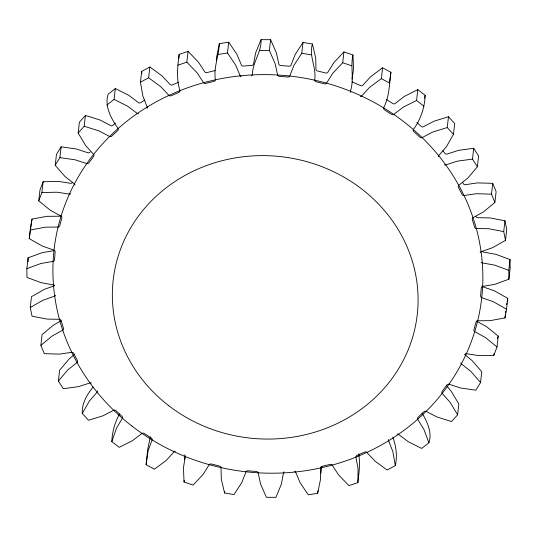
<?xml version="1.0" encoding="UTF-8"?>
<svg xmlns="http://www.w3.org/2000/svg" width="537" height="537" viewBox="0 0 537 537"><rect width="100%" height="100%" fill="white"/><g stroke="black" fill="none" stroke-linecap="round" stroke-linejoin="round"><path stroke-width="0.81" d="M216.357 60.621L216.498 57.56L219.344 43.678L228.722 42.175L236.891 54.291L241.16 64.42A1.994 1.846 6.5 0 0 243.395 66.051L251.793 65.393A1.994 1.846 6.5 0 0 253.632 63.453L255.639 52.841L261.049 39.664L270.601 39.698L276.401 52.915L278.716 63.541A1.994 1.846 6.5 0 0 280.623 65.501L289.034 66.212A1.994 1.846 6.5 0 0 291.222 64.601L295.196 54.499L303.009 42.436L312.433 44.007L315.689 57.915L315.984 68.723A1.994 1.846 6.5 0 0 317.495 70.951L325.677 73.005A1.994 1.846 6.5 0 0 328.141 71.777L333.954 62.5L343.928 51.914L352.95 54.975L353.554 69.152L352.017 79.053M321.838 466.324L320.878 473.473M215.069 70.589L206.946 72.582A1.994 1.846 6.5 0 1 204.449 71.334L198.361 62.017L188.071 51.364L179.143 54.358C177.626 66.138 176.23 78.462 179.761 90.021A1.994 1.846 6.5 0 1 178.761 92.445L171.162 95.727A1.994 1.846 6.5 0 1 168.477 94.895L160.751 86.672L148.648 77.798L140.446 82.195L142.916 96.23L146.923 106.447A1.994 1.846 6.5 0 1 147.064 108.286M178.828 58.667L179.143 54.358M294.632 471.097A1.994 1.846 6.5 0 1 295.84 472.58L300.109 482.709L308.278 494.825L317.656 493.322L320.502 479.44L320.488 468.626A1.994 1.846 6.5 0 1 321.932 466.411L330.054 464.418A1.994 1.846 6.5 0 1 332.551 465.666L338.639 474.983L348.929 485.636L357.857 482.642L358.045 468.465L356.004 457.793A1.994 1.846 6.5 0 1 357.011 455.369L364.61 452.094A1.994 1.846 6.5 0 1 367.295 452.926L375.014 461.142L387.117 470.016L395.319 465.619C397.508 456.061 396.084 446.234 392.836 437.098M175.384 451.221A1.994 1.846 6.5 0 0 173.74 452.235L166.255 460.404L154.414 469.184L146.084 464.733L148.138 450.711L151.843 440.528A1.994 1.846 6.5 0 0 151.233 437.964L144.258 433.453A1.994 1.846 6.5 0 0 141.473 433.822L132.552 440.635L119.214 447.355L111.817 441.642C112.179 431.956 114.837 422.465 119.516 413.98M352.084 81.651A1.994 1.846 6.5 0 0 352.903 82.248L360.602 85.578A1.994 1.846 6.5 0 0 363.26 84.765L370.745 76.596L382.586 67.816L390.916 72.267C389.345 84.034 389.379 96.459 383.928 107.293A1.994 1.846 6.5 0 0 384.532 109.85L391.513 114.361A1.994 1.846 6.5 0 0 394.292 113.992L403.213 107.178L416.558 100.459L417.786 89.645L404.448 96.365L395.527 103.178A1.994 1.846 6.5 0 1 392.742 103.547L386.465 99.486M390.916 72.267L389.567 82.242M54.566 285.603A1.994 1.846 6.5 0 0 52.774 284.771L41.289 282.724L26.978 277.475L26.85 268.621L41.007 263.479L52.431 261.512A1.994 1.846 6.5 0 0 54.512 259.78L55.13 251.994A1.994 1.846 6.5 0 0 53.351 249.94L42.389 246.08L29.24 238.623L30.475 227.809L31.998 219.096L46.947 216.324L58.607 216.23A1.994 1.846 6.5 0 0 60.506 215.706M29.24 238.623L31.998 219.096M26.85 268.621L28.085 257.807L42.235 252.659L53.666 250.692A1.994 1.846 6.5 0 0 54.673 250.504M30.77 229.91L45.719 227.138L57.372 227.05A1.994 1.846 6.5 0 0 59.748 225.688L61.822 218.136A1.994 1.846 6.5 0 0 60.453 215.834L50.344 210.282L38.751 200.845L39.98 190.024L43.128 181.721L58.412 181.405L69.944 183.191A1.994 1.846 6.5 0 0 72.549 182.238M38.751 200.845L41.893 192.535L43.128 181.721M91.324 383.035A1.994 1.846 6.5 0 0 89.337 383.136L78.389 386.667L63.285 388.714L58.399 381.028L67.763 369.966L76.496 362.945A1.994 1.846 6.5 0 0 77.348 360.475L73.676 353.366A1.994 1.846 6.5 0 0 71.045 352.393L59.567 354.105L44.269 353.675L40.879 345.345L52.196 335.994L62.138 330.51A1.994 1.846 6.5 0 0 63.447 328.214L61.151 320.649A1.994 1.846 6.5 0 0 58.734 319.273L47.075 319.099L32.039 316.219L30.253 307.493L31.488 296.679L44.423 289.315L54.459 285.751M74.972 185.043A1.994 1.846 6.5 0 0 73.851 183.493L64.91 176.418L55.224 165.282L56.452 154.468L61.117 146.816L76.274 148.971L87.33 152.582A1.994 1.846 6.5 0 0 90.082 152.065M55.224 165.282L59.882 157.636L61.117 146.816M40.879 345.345L42.114 334.531L53.431 325.174L61.111 320.73M59.882 157.636L75.046 159.784L86.101 163.396A1.994 1.846 6.5 0 0 88.847 162.879L93.592 156.489A1.994 1.846 6.5 0 0 93.149 153.904L85.638 145.514L78.16 133.022L79.389 122.208L85.43 115.448L99.996 119.999L110.246 125.329A1.994 1.846 6.5 0 0 113.059 125.262L115.415 123.054M78.16 133.022L84.195 126.262L85.43 115.448M58.399 381.028L59.634 370.215L68.991 359.146L74.348 354.447M84.195 126.262L98.768 130.813L109.011 136.143A1.994 1.846 6.5 0 0 111.824 136.076L117.71 130.565A1.994 1.846 6.5 0 0 117.751 127.954C110.998 118.227 104.386 106.393 108.091 94.23L115.321 88.565L128.86 95.378L137.982 102.258A1.994 1.846 6.5 0 0 140.775 102.648L144.883 99.969M106.856 105.044L114.086 99.379L115.321 88.565M111.817 441.642L116.469 428.211L122.04 418.806A1.994 1.846 6.5 0 0 121.919 416.195L115.871 410.637A1.994 1.846 6.5 0 0 113.052 410.557L102.963 415.813L88.524 420.256L82.289 413.456C81.725 403.374 86.947 394.688 93.069 387.143M140.446 82.195L141.681 71.381L149.883 66.984L161.986 75.858L169.705 84.074A1.994 1.846 6.5 0 0 172.39 84.906L178.472 82.289M148.648 77.798L149.883 66.984M219.344 43.678C218.921 55.633 213.619 67.118 215.283 79.187A1.994 1.846 6.5 0 1 213.84 81.402L205.718 83.403A1.994 1.846 6.5 0 1 203.221 82.154L197.133 72.837L186.836 62.178L188.071 51.364M146.084 464.733L147.682 449.61L150.286 436.964M241.14 76.724A1.994 1.846 6.5 0 1 239.932 75.234L235.662 65.111L227.487 52.988L228.722 42.175M184.936 454.745L184.715 459.491M284.234 471.902A1.994 1.846 6.5 0 0 283.368 473.547L281.361 484.159L275.951 497.336L266.399 497.302L260.599 484.085L258.284 473.459A1.994 1.846 6.5 0 0 256.377 471.499L247.966 470.788A1.994 1.846 6.5 0 0 245.778 472.399L241.804 482.501L233.991 494.564L224.567 492.993L221.311 479.085L221.016 468.277A1.994 1.846 6.5 0 0 219.505 466.049L211.323 463.995A1.994 1.846 6.5 0 0 208.859 465.223L203.046 474.5L193.072 485.086L184.05 482.025L184.245 480.36M251.531 75.918A1.994 1.846 6.5 0 0 252.403 74.267C252.699 62.01 261.647 52.035 261.049 39.664M303.009 42.436L301.774 53.257L293.961 65.319L289.987 75.415A1.994 1.846 6.5 0 1 287.805 77.026L279.388 76.314A1.994 1.846 6.5 0 1 277.488 74.354L275.166 63.728L269.366 50.512L270.601 39.698M224.567 492.993L224.755 491.328M343.928 51.914L342.7 62.735L332.718 73.321L326.905 82.591A1.994 1.846 6.5 0 1 324.449 83.826L316.266 81.772A1.994 1.846 6.5 0 1 314.756 79.543C316.528 67.387 308.688 56.049 312.433 44.007M350.856 92.465A1.994 1.846 6.5 0 1 350.594 90.632C354.272 78.986 350.272 66.756 352.95 54.975M317.656 493.322L317.944 490.825M360.381 96.593A1.994 1.846 6.5 0 0 362.032 95.586L369.51 87.417L381.351 78.63L382.586 67.816M357.857 482.642C359.045 473.124 360.28 463.397 358.729 453.846M438.34 156.831A1.994 1.846 6.5 0 1 439.105 155.139L446.361 146.796L453.476 134.364L447.24 127.558L432.802 132.008L422.713 137.264A1.994 1.846 6.5 0 1 419.9 137.177L413.852 131.625A1.994 1.846 6.5 0 1 413.732 129.014C420.753 119.261 424.707 107.36 425.183 95.358L417.786 89.645M447.24 127.558L448.476 116.744L434.037 121.187L423.948 126.443A1.994 1.846 6.5 0 1 421.129 126.363L416.893 122.47M453.476 134.364L454.711 123.544L448.476 116.744M397.179 434.003A1.994 1.846 6.5 0 1 399.018 434.742L408.14 441.622L421.679 448.435L428.909 442.77C432.372 432.157 427.217 422.035 422.028 413.007M480.152 252.565A1.994 1.846 6.5 0 1 481.729 251.464L492.577 247.685L505.512 240.321L503.726 231.595L488.697 228.715L477.037 228.547A1.994 1.846 6.5 0 1 474.621 227.164L472.325 219.599A1.994 1.846 6.5 0 1 473.627 217.31L483.568 211.826L494.886 202.469L491.503 194.139L476.205 193.716L464.727 195.421A1.994 1.846 6.5 0 1 462.095 194.448L458.423 187.346A1.994 1.846 6.5 0 1 459.269 184.869L468.009 177.854L477.366 166.785L472.479 159.106L473.715 148.286L458.611 150.333L447.663 153.864A1.994 1.846 6.5 0 1 444.898 153.327L442.924 150.756M477.366 166.785L478.601 155.972L473.715 148.286M428.909 442.77L423.861 429.305L418.014 419.86A1.994 1.846 6.5 0 1 418.054 417.249L423.941 411.738A1.994 1.846 6.5 0 1 426.754 411.671L437.004 417.001L451.57 421.552L457.611 414.792L458.84 403.978L451.362 391.486L446.818 385.949M491.503 194.139L492.731 183.325L477.433 182.895L465.955 184.607A1.994 1.846 6.5 0 1 463.324 183.634L462.592 182.211M494.886 202.469L496.121 191.655L492.731 183.325M457.611 414.792L450.127 402.307L442.622 393.916A1.994 1.846 6.5 0 1 442.173 391.332L446.918 384.935A1.994 1.846 6.5 0 1 449.67 384.418L460.726 388.029L475.883 390.184L480.548 382.532L481.776 371.718L472.09 360.582L464.525 354.44M503.726 231.595L504.961 220.781L489.925 217.901L478.266 217.727A1.994 1.846 6.5 0 1 475.849 216.351M505.512 240.321L506.747 229.507L504.961 220.781M465.082 354.017A1.994 1.846 6.5 0 1 467.056 353.809L478.588 355.595L489.227 355.622L493.872 355.279L494.067 353.614M493.872 355.279L497.02 346.976L498.249 336.155L486.656 326.718L476.547 321.166M497.02 346.976L485.421 337.538L475.319 331.98A1.994 1.846 6.5 0 1 473.943 329.678L476.017 322.133A1.994 1.846 6.5 0 1 478.393 320.77L490.053 320.676L505.002 317.904L506.525 309.191L493.375 301.74L482.414 297.881A1.994 1.846 6.5 0 1 480.635 295.827L481.259 288.033A1.994 1.846 6.5 0 1 483.334 286.308L494.765 284.341L508.915 279.193L508.787 270.339L510.022 259.525L495.711 254.276L484.226 252.229A1.994 1.846 6.5 0 1 482.434 251.397M508.915 279.193L510.15 268.379L510.022 259.525M505.002 317.904L505.377 314.575M505.565 312.917L505.753 311.252M506.525 309.191L507.76 298.377L494.611 290.92L483.649 287.06A1.994 1.846 6.5 0 1 482.031 285.952M506.646 304.714L506.928 303.13M507.203 301.546L507.76 298.377M424.405 98.137L425.183 95.358M497.39 338.424L498.249 336.155M82.289 413.456L89.404 401.018L96.667 392.681A1.994 1.846 6.5 0 0 97.432 390.99M30.253 307.493L43.188 300.129L54.036 296.35A1.994 1.846 6.5 0 0 55.62 295.256M177.915 65.172L186.836 62.178M218.109 54.492L227.487 52.988M472.479 159.106L457.383 161.147L446.435 164.684A1.994 1.846 6.5 0 1 444.448 164.785M41.893 192.535L57.177 192.219L68.709 194.011A1.994 1.846 6.5 0 0 70.683 193.803M259.821 50.478L269.366 50.512M301.774 53.257L311.198 54.828M342.7 62.735L351.715 65.796M508.787 270.339L494.476 265.09L482.991 263.049A1.994 1.846 6.5 0 1 481.199 262.21M114.086 99.379L127.631 106.198L136.754 113.072A1.994 1.846 6.5 0 0 138.593 113.81M381.351 78.63L389.687 83.087M416.558 100.459L423.955 106.178M480.548 382.532L470.862 371.403L461.914 364.321A1.994 1.846 6.5 0 1 460.8 362.777M395.319 465.619L392.849 451.583L388.848 441.374A1.994 1.846 6.5 0 1 388.701 439.528M141.681 71.381L141.929 73.535M184.05 482.025L183.446 467.848L185.171 457.182A1.994 1.846 6.5 0 0 185.305 456.242M28.085 257.807L28.139 261.828M168.558 405.556A153.011 141.567 6.5 0 0 416.115 322.489A153.011 141.567 6.5 0 0 210.974 163.986A153.011 141.567 6.5 0 0 168.558 405.556M131.961 426.083A215.176 199.079 6.5 0 0 480.085 309.272A215.176 199.079 6.5 0 0 191.608 86.37A215.176 199.079 6.5 0 0 131.961 426.083"/></g></svg>
